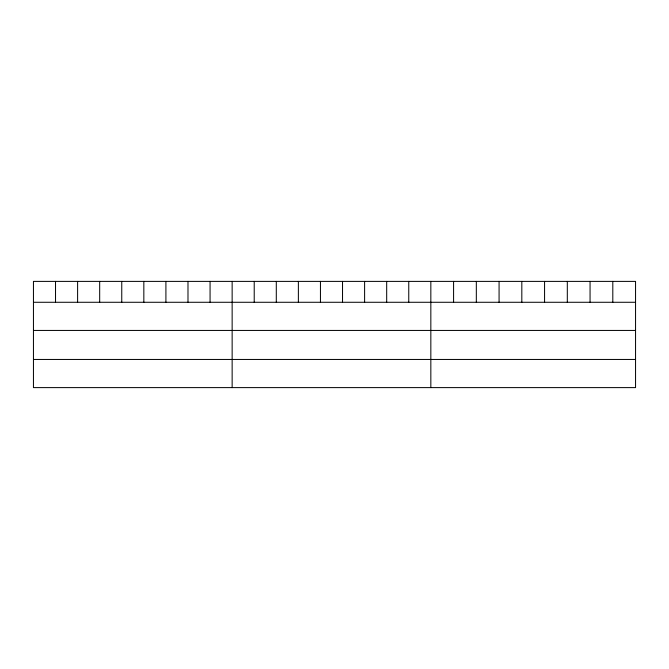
<?xml version="1.0" encoding="UTF-8"?>
<svg xmlns="http://www.w3.org/2000/svg" width="669" height="669" viewBox="0 0 669 669"><rect width="100%" height="100%" fill="white"/><g stroke="black" fill="none" stroke-linecap="round" stroke-linejoin="round"><path stroke-width="1" d="M635.55 302.279L635.55 387.61L33.45 387.61L33.45 281.39L635.55 281.39L635.55 302.279L33.45 302.279M33.45 330.436L635.55 330.436M33.45 359.454L635.55 359.454M612.804 281.39L612.804 302.279M590.058 281.39L590.058 302.279M567.312 281.39L567.312 302.279M544.566 281.39L544.566 302.279M521.82 281.39L521.82 302.279M499.074 281.39L499.074 302.279M476.328 281.39L476.328 302.279M453.582 281.39L453.582 302.279M430.836 281.39L430.836 387.61M408.759 281.39L408.759 302.279M386.682 281.39L386.682 302.279M364.605 281.39L364.605 302.279M342.528 281.39L342.528 302.279M320.451 281.39L320.451 302.279M298.374 281.39L298.374 302.279M276.297 281.39L276.297 302.279M254.22 281.39L254.22 302.279M232.143 281.39L232.143 387.61M210.066 281.39L210.066 302.279M187.989 281.39L187.989 302.279M165.912 281.39L165.912 302.279M143.835 281.39L143.835 302.279M121.758 281.39L121.758 302.279M99.681 281.39L99.681 302.279M77.604 281.39L77.604 302.279M55.527 281.39L55.527 302.279"/></g></svg>
